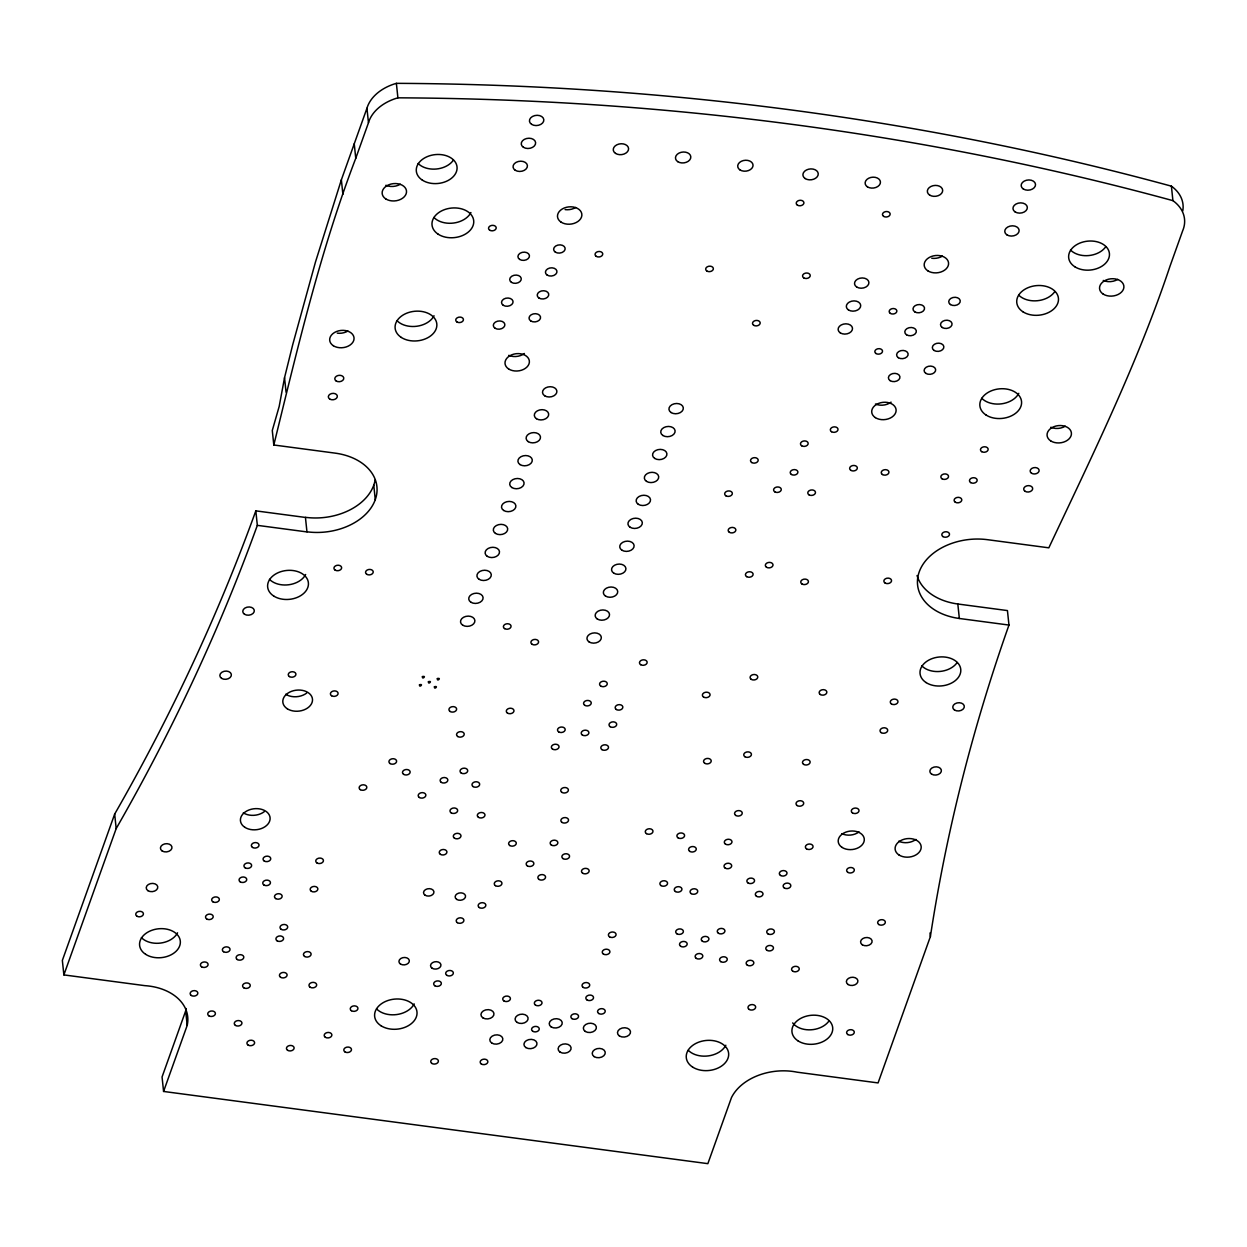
<?xml version="1.0" encoding="UTF-8"?>
<svg xmlns="http://www.w3.org/2000/svg" width="1247" height="1247" viewBox="0 0 1247 1247"><rect width="100%" height="100%" fill="white"/><g stroke="black" fill="none" stroke-linecap="round" stroke-linejoin="round"><path stroke-width="1.5" d="M1182.78 210.852A44.222 31.331 -6 0 0 1171.401 186.162A2311.735 1637.482 -6 0 0 396.375 83.346A44.222 31.331 -6 0 0 366.945 108.271L341.366 179.833L315.46 262.073L292.733 344.624L284.534 377.716L279.188 406.413L272.282 430.511L273.81 444.992L335.131 453.129A56.146 39.779 -6 0 1 375.285 499.626A56.146 39.779 -6 0 1 307.089 531.814M186.099 1008.511A51.454 36.459 -6 0 1 185.678 1010.912L162.063 1076.972L163.575 1091.452L707.86 1163.654L731.475 1097.594A51.454 36.459 -6 0 1 797.16 1072.186L878.075 1082.926L930.387 936.575C946.567 830.549 973.221 726.175 1008.963 625.059L959.348 618.481A56.24 39.842 -6 0 1 919.242 571.827A56.146 39.779 -6 0 1 987.499 539.686L1048.821 547.823C1092.356 455.482 1137.513 363.469 1169.967 266.328L1182.67 230.773A44.222 31.331 -6 0 0 1172.913 200.642A2311.735 1637.482 -6 0 0 397.902 97.827A44.222 31.331 -6 0 0 368.473 122.752L355.754 158.307C320.105 251.395 297.503 348.552 273.81 444.992M255.822 510.865L257.334 525.346L306.965 531.923L305.437 517.443L255.822 510.865C217.866 615.847 170.2 717.259 114.662 814.088L62.35 960.424L63.878 974.905L144.792 985.644A51.454 36.459 -6 0 1 187.19 1025.393L163.575 1091.452M63.878 974.905L116.189 828.554C171.712 731.74 219.394 630.327 257.334 525.346M917.044 575.522A56.24 39.842 -6 0 0 957.821 604L1007.436 610.578L1008.963 625.059M1171.401 186.162L1172.913 200.642M957.821 604L959.348 618.481M930.013 932.959L930.387 936.575M396.375 83.346L397.902 97.827M366.945 108.271L368.473 122.752M354.242 143.826L355.754 158.307M373.757 485.177L375.269 499.657M341.366 179.833L342.894 194.314M284.534 377.716L286.062 392.197M185.678 1010.912L187.19 1025.393M114.662 814.088L116.189 828.554M375.129 479.986A56.146 39.779 -6 0 1 305.562 517.334M915.922 839.418A13.094 9.275 -6 0 1 898.728 841.195M859.027 831.874A13.094 9.275 -6 0 1 841.834 833.651M434.034 315.756A20.965 14.855 -6 0 1 416.841 326.246A20.965 14.855 -6 0 1 397.029 320.713M470.93 212.536A20.965 14.855 -6 0 1 453.737 223.026A20.965 14.855 -6 0 1 433.925 217.492M1054.791 291.595A20.965 14.855 -6 0 1 1018.659 295.071M1018.783 393.335A20.965 14.855 -6 0 1 1001.575 403.825A20.965 14.855 -6 0 1 981.763 398.292M414.175 1003.897A21.277 15.073 -6 0 1 396.717 1014.559A21.277 15.073 -6 0 1 376.594 1008.932M725.832 1045.235A21.277 15.073 -6 0 1 708.358 1055.897A21.277 15.073 -6 0 1 688.235 1050.286M177.557 932.803A20.466 14.496 -6 0 1 160.769 943.044A20.466 14.496 -6 0 1 141.41 937.65M829.084 1020.81A20.466 14.496 -6 0 1 810.971 1029.804A20.466 14.496 -6 0 1 792.687 1022.914M305.64 574.508A20.466 14.496 -6 0 1 288.836 584.749A20.466 14.496 -6 0 1 269.477 579.341M957.15 662.516A20.466 14.496 -6 0 1 921.86 665.898M453.425 160.084A20.466 14.496 -6 0 1 418.135 163.482M1105.808 246.641A20.466 14.496 -6 0 1 1070.518 250.024M347.866 331.032A12.252 8.682 -6 0 1 337.267 333.152M400.334 184.229A12.252 8.682 -6 0 1 385.869 185.289M524.379 353.493A12.252 8.682 -6 0 1 508.729 355.348M575.678 207.485A12.252 8.682 -6 0 1 565.078 209.605M1117.733 279.406A12.252 8.682 -6 0 1 1103.252 280.466M1065.25 426.209A12.252 8.682 -6 0 1 1050.785 427.269M942.389 256.134A12.252 8.682 -6 0 1 931.79 258.269M891.091 402.142A12.252 8.682 -6 0 1 875.441 404.012M306.731 693.036A14.902 10.553 -6 0 1 285.703 694.252M264.333 811.626A14.902 10.553 -6 0 1 243.321 812.841M422.437 676.575C421.72 680.348 427.175 675.328 422.437 676.575M419.522 684.712C418.821 688.469 424.261 683.465 419.522 684.712M428.454 681.626C427.737 685.398 433.192 680.394 428.454 681.626M437.37 678.555C436.653 682.327 442.108 677.308 437.37 678.555M434.455 686.692C433.753 690.448 439.193 685.445 434.455 686.692M244.474 614.225A5.799 4.115 -6 0 0 254.139 611.825A5.799 4.115 -6 0 0 246.984 607.195A5.799 4.115 -6 0 0 244.474 614.225M221.561 678.352A5.799 4.115 -6 0 0 231.209 675.936A5.799 4.115 -6 0 0 224.07 671.307A5.799 4.115 -6 0 0 221.561 678.352M862.285 944.774A5.799 4.115 -6 0 0 871.949 942.373A5.799 4.115 -6 0 0 864.794 937.744A5.799 4.115 -6 0 0 862.285 944.774M848.085 984.522A5.799 4.115 -6 0 0 857.733 982.106A5.799 4.115 -6 0 0 850.594 977.477A5.799 4.115 -6 0 0 848.085 984.522M898.978 854.959A13.094 9.275 -6 0 0 920.785 849.534A13.094 9.275 -6 0 0 904.652 839.075A13.094 9.275 -6 0 0 898.978 854.959M842.084 847.414A13.094 9.275 -6 0 0 863.89 841.99A13.094 9.275 -6 0 0 847.757 831.531A13.094 9.275 -6 0 0 842.084 847.414M401.3 337.438A20.965 14.855 -6 0 0 436.201 328.756A20.965 14.855 -6 0 0 410.403 311.999A20.965 14.855 -6 0 0 401.3 337.438M438.196 234.218A20.965 14.855 -6 0 0 473.096 225.52A20.965 14.855 -6 0 0 447.299 208.779A20.965 14.855 -6 0 0 438.196 234.218M1022.945 311.797A20.965 14.855 -6 0 0 1057.83 303.099A20.965 14.855 -6 0 0 1032.033 286.358A20.965 14.855 -6 0 0 1022.945 311.797M986.05 415.017A20.965 14.855 -6 0 0 1020.934 406.319A20.965 14.855 -6 0 0 995.137 389.578A20.965 14.855 -6 0 0 986.05 415.017M931.571 774.106A5.799 4.115 -6 0 0 941.22 771.706A5.799 4.115 -6 0 0 934.081 767.061A5.799 4.115 -6 0 0 931.571 774.106M954.485 709.995A5.799 4.115 -6 0 0 964.149 707.579A5.799 4.115 -6 0 0 956.995 702.949A5.799 4.115 -6 0 0 954.485 709.995M147.941 890.685A5.799 4.115 -6 0 0 157.605 888.269A5.799 4.115 -6 0 0 150.451 883.64A5.799 4.115 -6 0 0 147.941 890.685M162.141 850.953A5.799 4.115 -6 0 0 171.805 848.537A5.799 4.115 -6 0 0 164.666 843.907A5.799 4.115 -6 0 0 162.141 850.953M235.402 1025.393A3.866 2.743 -6 0 0 241.84 1023.787A3.866 2.743 -6 0 0 237.086 1020.701A3.866 2.743 -6 0 0 235.402 1025.393M325.327 1037.286A3.866 2.743 -6 0 0 331.764 1035.68A3.866 2.743 -6 0 0 327.01 1032.594A3.866 2.743 -6 0 0 325.327 1037.286M289.382 676.56A3.866 2.743 -6 0 0 295.82 674.954A3.866 2.743 -6 0 0 291.065 671.868A3.866 2.743 -6 0 0 289.382 676.56M600.695 686.037A3.866 2.743 -6 0 0 607.149 684.432A3.866 2.743 -6 0 0 602.379 681.345A3.866 2.743 -6 0 0 600.695 686.037M311.314 891.262A3.866 2.743 -6 0 0 317.751 889.657A3.866 2.743 -6 0 0 312.981 886.57A3.866 2.743 -6 0 0 311.314 891.262M703.526 697.026A3.866 2.743 -6 0 0 709.964 695.421A3.866 2.743 -6 0 0 705.194 692.334A3.866 2.743 -6 0 0 703.526 697.026M746.563 576.597A3.866 2.743 -6 0 0 753.001 575.007A3.866 2.743 -6 0 0 748.247 571.905A3.866 2.743 -6 0 0 746.563 576.597M801.883 583.939A3.866 2.743 -6 0 0 808.321 582.333A3.866 2.743 -6 0 0 803.551 579.247A3.866 2.743 -6 0 0 801.883 583.939M751.645 462.497A3.866 2.743 -6 0 0 758.082 460.891A3.866 2.743 -6 0 0 753.313 457.805A3.866 2.743 -6 0 0 751.645 462.497M479.3 907.551A3.866 2.743 -6 0 0 485.738 905.946A3.866 2.743 -6 0 0 480.968 902.844A3.866 2.743 -6 0 0 479.3 907.551M766.921 950.292A3.866 2.743 -6 0 0 773.358 948.686A3.866 2.743 -6 0 0 768.604 945.6A3.866 2.743 -6 0 0 766.921 950.292M702.388 941.251A3.866 2.743 -6 0 0 708.826 939.646A3.866 2.743 -6 0 0 704.056 936.559A3.866 2.743 -6 0 0 702.388 941.251M797.16 805.562A3.866 2.743 -6 0 0 803.598 803.956A3.866 2.743 -6 0 0 798.828 800.87A3.866 2.743 -6 0 0 797.16 805.562M806.513 848.848A3.866 2.743 -6 0 0 812.95 847.243A3.866 2.743 -6 0 0 808.196 844.157A3.866 2.743 -6 0 0 806.513 848.848M847.773 872.339A3.866 2.743 -6 0 0 854.211 870.733A3.866 2.743 -6 0 0 849.456 867.647A3.866 2.743 -6 0 0 847.773 872.339M847.742 1034.511A3.866 2.743 -6 0 0 854.179 1032.906A3.866 2.743 -6 0 0 849.425 1029.819A3.866 2.743 -6 0 0 847.742 1034.511M875.971 353.509A3.866 2.743 -6 0 0 882.408 351.903A3.866 2.743 -6 0 0 877.639 348.817A3.866 2.743 -6 0 0 875.971 353.509M890.311 313.371A3.866 2.743 -6 0 0 896.749 311.766A3.866 2.743 -6 0 0 891.995 308.679A3.866 2.743 -6 0 0 890.311 313.371M883.609 216.37A3.866 2.743 -6 0 0 890.046 214.765A3.866 2.743 -6 0 0 885.276 211.678A3.866 2.743 -6 0 0 883.609 216.37M797.363 205.116A3.866 2.743 -6 0 0 803.801 203.526A3.866 2.743 -6 0 0 799.046 200.424A3.866 2.743 -6 0 0 797.363 205.116M596.191 256.321A3.866 2.743 -6 0 0 602.628 254.731A3.866 2.743 -6 0 0 597.874 251.629A3.866 2.743 -6 0 0 596.191 256.321M706.815 271.004A3.866 2.743 -6 0 0 713.253 269.399A3.866 2.743 -6 0 0 708.499 266.312A3.866 2.743 -6 0 0 706.815 271.004M803.692 277.847A3.866 2.743 -6 0 0 810.129 276.242A3.866 2.743 -6 0 0 805.375 273.155A3.866 2.743 -6 0 0 803.692 277.847M456.87 321.929A3.866 2.743 -6 0 0 463.307 320.339A3.866 2.743 -6 0 0 458.553 317.237A3.866 2.743 -6 0 0 456.87 321.929M489.666 230.181A3.866 2.743 -6 0 0 496.103 228.575A3.866 2.743 -6 0 0 491.349 225.489A3.866 2.743 -6 0 0 489.666 230.181M366.68 574.259A3.866 2.743 -6 0 0 373.118 572.654A3.866 2.743 -6 0 0 368.364 569.567A3.866 2.743 -6 0 0 366.68 574.259M335.069 570.066A3.866 2.743 -6 0 0 341.522 568.461A3.866 2.743 -6 0 0 336.752 565.374A3.866 2.743 -6 0 0 335.069 570.066M275.603 898.541A3.866 2.743 -6 0 0 282.04 896.936A3.866 2.743 -6 0 0 277.286 893.85A3.866 2.743 -6 0 0 275.603 898.541M245.082 867.772A3.866 2.743 -6 0 0 251.52 866.166A3.866 2.743 -6 0 0 246.766 863.08A3.866 2.743 -6 0 0 245.082 867.772M603.377 954.033A3.866 2.743 -6 0 0 609.814 952.427A3.866 2.743 -6 0 0 605.06 949.341A3.866 2.743 -6 0 0 603.377 954.033M277.052 940.784A3.866 2.743 -6 0 0 283.49 939.178A3.866 2.743 -6 0 0 278.736 936.092A3.866 2.743 -6 0 0 277.052 940.784M756.461 896.266A3.866 2.743 -6 0 0 762.899 894.66A3.866 2.743 -6 0 0 758.129 891.574A3.866 2.743 -6 0 0 756.461 896.266M676.84 933.754A3.866 2.743 -6 0 0 683.278 932.148A3.866 2.743 -6 0 0 678.524 929.062A3.866 2.743 -6 0 0 676.84 933.754M572.014 1018.643A3.866 2.743 -6 0 0 578.452 1017.038A3.866 2.743 -6 0 0 573.682 1013.951A3.866 2.743 -6 0 0 572.014 1018.643M208.857 1015.822A3.866 2.743 -6 0 0 215.295 1014.216A3.866 2.743 -6 0 0 210.525 1011.13A3.866 2.743 -6 0 0 208.857 1015.822M729.308 532.266A3.866 2.743 -6 0 0 735.746 530.661A3.866 2.743 -6 0 0 730.991 527.575A3.866 2.743 -6 0 0 729.308 532.266M691.197 893.616A3.866 2.743 -6 0 0 697.634 892.01A3.866 2.743 -6 0 0 692.864 888.924A3.866 2.743 -6 0 0 691.197 893.616M801.618 445.756A3.866 2.743 -6 0 0 808.056 444.15A3.866 2.743 -6 0 0 803.286 441.064A3.866 2.743 -6 0 0 801.618 445.756M725.801 495.76A3.866 2.743 -6 0 0 732.238 494.155A3.866 2.743 -6 0 0 727.484 491.069A3.866 2.743 -6 0 0 725.801 495.76M583.175 987.39A3.866 2.743 -6 0 0 589.613 985.8A3.866 2.743 -6 0 0 584.859 982.698A3.866 2.743 -6 0 0 583.175 987.39M243.711 987.764A3.866 2.743 -6 0 0 250.148 986.159A3.866 2.743 -6 0 0 245.394 983.072A3.866 2.743 -6 0 0 243.711 987.764M718.397 933.255A3.866 2.743 -6 0 0 724.834 931.649A3.866 2.743 -6 0 0 720.08 928.563A3.866 2.743 -6 0 0 718.397 933.255M767.871 933.816A3.866 2.743 -6 0 0 774.309 932.21A3.866 2.743 -6 0 0 769.539 929.124A3.866 2.743 -6 0 0 767.871 933.816M431.852 1063.426A3.866 2.743 -6 0 0 438.289 1061.821A3.866 2.743 -6 0 0 433.535 1058.734A3.866 2.743 -6 0 0 431.852 1063.426M351.389 1010.709A3.866 2.743 -6 0 0 357.827 1009.104A3.866 2.743 -6 0 0 353.057 1006.017A3.866 2.743 -6 0 0 351.389 1010.709M310.113 987.203A3.866 2.743 -6 0 0 316.551 985.613A3.866 2.743 -6 0 0 311.797 982.511A3.866 2.743 -6 0 0 310.113 987.203M223.494 951.695A3.866 2.743 -6 0 0 229.931 950.089A3.866 2.743 -6 0 0 225.177 947.003A3.866 2.743 -6 0 0 223.494 951.695M304.564 956.433A3.866 2.743 -6 0 0 311.002 954.843A3.866 2.743 -6 0 0 306.248 951.742A3.866 2.743 -6 0 0 304.564 956.433M535.477 1005.098A3.866 2.743 -6 0 0 541.915 1003.492A3.866 2.743 -6 0 0 537.145 1000.406A3.866 2.743 -6 0 0 535.477 1005.098M434.798 985.738A3.866 2.743 -6 0 0 441.235 984.132A3.866 2.743 -6 0 0 436.481 981.046A3.866 2.743 -6 0 0 434.798 985.738M237.257 959.52A3.866 2.743 -6 0 0 243.695 957.914A3.866 2.743 -6 0 0 238.925 954.828A3.866 2.743 -6 0 0 237.257 959.52M680.644 946.27A3.866 2.743 -6 0 0 687.081 944.665A3.866 2.743 -6 0 0 682.327 941.579A3.866 2.743 -6 0 0 680.644 946.27M481.311 1063.987A3.866 2.743 -6 0 0 487.748 1062.382A3.866 2.743 -6 0 0 482.994 1059.295A3.866 2.743 -6 0 0 481.311 1063.987M503.866 1000.905A3.866 2.743 -6 0 0 510.304 999.299A3.866 2.743 -6 0 0 505.534 996.213A3.866 2.743 -6 0 0 503.866 1000.905M753.64 325.264A3.866 2.743 -6 0 0 760.078 323.659A3.866 2.743 -6 0 0 755.323 320.573A3.866 2.743 -6 0 0 753.64 325.264M504.521 628.582A3.866 2.743 -6 0 0 510.958 626.976A3.866 2.743 -6 0 0 506.204 623.89A3.866 2.743 -6 0 0 504.521 628.582M831.468 431.696A3.866 2.743 -6 0 0 837.906 430.09A3.866 2.743 -6 0 0 833.152 427.004A3.866 2.743 -6 0 0 831.468 431.696M287.574 1050.286A3.866 2.743 -6 0 0 294.011 1048.68A3.866 2.743 -6 0 0 289.257 1045.594A3.866 2.743 -6 0 0 287.574 1050.286M248.059 1045.048A3.866 2.743 -6 0 0 254.497 1043.443A3.866 2.743 -6 0 0 249.743 1040.357A3.866 2.743 -6 0 0 248.059 1045.048M440.378 854.335A3.866 2.743 -6 0 0 446.816 852.73A3.866 2.743 -6 0 0 442.062 849.643A3.866 2.743 -6 0 0 440.378 854.335M527.31 865.854A3.866 2.743 -6 0 0 533.747 864.265A3.866 2.743 -6 0 0 528.977 861.163A3.866 2.743 -6 0 0 527.31 865.854M696.262 958.366A3.866 2.743 -6 0 0 702.7 956.761A3.866 2.743 -6 0 0 697.946 953.674A3.866 2.743 -6 0 0 696.262 958.366M720.719 961.608A3.866 2.743 -6 0 0 727.157 960.003A3.866 2.743 -6 0 0 722.387 956.917A3.866 2.743 -6 0 0 720.719 961.608M747.28 965.131A3.866 2.743 -6 0 0 753.718 963.541A3.866 2.743 -6 0 0 748.964 960.439A3.866 2.743 -6 0 0 747.28 965.131M451.118 812.81A3.866 2.743 -6 0 0 457.555 811.205A3.866 2.743 -6 0 0 452.801 808.118A3.866 2.743 -6 0 0 451.118 812.81M478.443 817.331A3.866 2.743 -6 0 0 484.88 815.725A3.866 2.743 -6 0 0 480.111 812.639A3.866 2.743 -6 0 0 478.443 817.331M582.614 873.196A3.866 2.743 -6 0 0 589.052 871.591A3.866 2.743 -6 0 0 584.297 868.504A3.866 2.743 -6 0 0 582.614 873.196M532.033 644.247A3.866 2.743 -6 0 0 538.47 642.641A3.866 2.743 -6 0 0 533.7 639.555A3.866 2.743 -6 0 0 532.033 644.247M792.702 971.164A3.866 2.743 -6 0 0 799.14 969.558A3.866 2.743 -6 0 0 794.386 966.472A3.866 2.743 -6 0 0 792.702 971.164M784.269 887.942A3.866 2.743 -6 0 0 790.707 886.336A3.866 2.743 -6 0 0 785.937 883.25A3.866 2.743 -6 0 0 784.269 887.942M747.997 882.938A3.866 2.743 -6 0 0 754.435 881.333A3.866 2.743 -6 0 0 749.665 878.247A3.866 2.743 -6 0 0 747.997 882.938M725.146 868.083A3.866 2.743 -6 0 0 731.584 866.478A3.866 2.743 -6 0 0 726.83 863.392A3.866 2.743 -6 0 0 725.146 868.083M774.73 491.801A3.866 2.743 -6 0 0 781.168 490.196A3.866 2.743 -6 0 0 776.398 487.109A3.866 2.743 -6 0 0 774.73 491.801M808.913 494.778A3.866 2.743 -6 0 0 815.367 493.173A3.866 2.743 -6 0 0 810.597 490.087A3.866 2.743 -6 0 0 808.913 494.778M981.607 451.617A3.866 2.743 -6 0 0 988.045 450.011A3.866 2.743 -6 0 0 983.275 446.925A3.866 2.743 -6 0 0 981.607 451.617M970.602 482.558A3.866 2.743 -6 0 0 977.056 480.952A3.866 2.743 -6 0 0 972.286 477.866A3.866 2.743 -6 0 0 970.602 482.558M941.984 478.754A3.866 2.743 -6 0 0 948.421 477.149A3.866 2.743 -6 0 0 943.667 474.063A3.866 2.743 -6 0 0 941.984 478.754M461.172 773A3.866 2.743 -6 0 0 467.609 771.394A3.866 2.743 -6 0 0 462.855 768.308A3.866 2.743 -6 0 0 461.172 773M390.062 763.554A3.866 2.743 -6 0 0 396.499 761.964A3.866 2.743 -6 0 0 391.745 758.862A3.866 2.743 -6 0 0 390.062 763.554M264.193 860.991A3.866 2.743 -6 0 0 270.63 859.386A3.866 2.743 -6 0 0 265.876 856.299A3.866 2.743 -6 0 0 264.193 860.991M280.559 977.274A3.866 2.743 -6 0 0 286.997 975.684A3.866 2.743 -6 0 0 282.243 972.582A3.866 2.743 -6 0 0 280.559 977.274M201.546 966.799A3.866 2.743 -6 0 0 207.984 965.194A3.866 2.743 -6 0 0 203.214 962.107A3.866 2.743 -6 0 0 201.546 966.799M661.019 885.588A3.866 2.743 -6 0 0 667.457 883.983A3.866 2.743 -6 0 0 662.703 880.896A3.866 2.743 -6 0 0 661.019 885.588M678.025 837.813A3.866 2.743 -6 0 0 684.478 836.207A3.866 2.743 -6 0 0 679.709 833.121A3.866 2.743 -6 0 0 678.025 837.813M725.442 844.094A3.866 2.743 -6 0 0 731.88 842.489A3.866 2.743 -6 0 0 727.126 839.402A3.866 2.743 -6 0 0 725.442 844.094M640.599 664.651A3.866 2.743 -6 0 0 647.037 663.061A3.866 2.743 -6 0 0 642.283 659.959A3.866 2.743 -6 0 0 640.599 664.651M751.224 679.334A3.866 2.743 -6 0 0 757.662 677.729A3.866 2.743 -6 0 0 752.907 674.643A3.866 2.743 -6 0 0 751.224 679.334M403.607 774.34A3.866 2.743 -6 0 0 410.045 772.735A3.866 2.743 -6 0 0 405.291 769.648A3.866 2.743 -6 0 0 403.607 774.34M136.874 916.171A3.866 2.743 -6 0 0 143.311 914.565A3.866 2.743 -6 0 0 138.557 911.479A3.866 2.743 -6 0 0 136.874 916.171M803.598 764.364A3.866 2.743 -6 0 0 810.036 762.759A3.866 2.743 -6 0 0 805.281 759.672A3.866 2.743 -6 0 0 803.598 764.364M744.88 756.711A3.866 2.743 -6 0 0 751.317 755.121A3.866 2.743 -6 0 0 746.563 752.019A3.866 2.743 -6 0 0 744.88 756.711M316.878 862.908A3.866 2.743 -6 0 0 323.316 861.318A3.866 2.743 -6 0 0 318.562 858.217A3.866 2.743 -6 0 0 316.878 862.908M495.402 885.651A3.866 2.743 -6 0 0 501.84 884.045A3.866 2.743 -6 0 0 497.07 880.959A3.866 2.743 -6 0 0 495.402 885.651M454.438 838.171A3.866 2.743 -6 0 0 460.876 836.566A3.866 2.743 -6 0 0 456.106 833.479A3.866 2.743 -6 0 0 454.438 838.171M509.742 845.513A3.866 2.743 -6 0 0 516.18 843.907A3.866 2.743 -6 0 0 511.426 840.821A3.866 2.743 -6 0 0 509.742 845.513M240.188 881.832A3.866 2.743 -6 0 0 246.625 880.226A3.866 2.743 -6 0 0 241.871 877.14A3.866 2.743 -6 0 0 240.188 881.832M263.896 884.98A3.866 2.743 -6 0 0 270.334 883.375A3.866 2.743 -6 0 0 265.58 880.273A3.866 2.743 -6 0 0 263.896 884.98M820.292 694.501A3.866 2.743 -6 0 0 826.73 692.896A3.866 2.743 -6 0 0 821.976 689.809A3.866 2.743 -6 0 0 820.292 694.501M891.418 703.932A3.866 2.743 -6 0 0 897.856 702.342A3.866 2.743 -6 0 0 893.086 699.24A3.866 2.743 -6 0 0 891.418 703.932M646.429 833.62A3.866 2.743 -6 0 0 652.867 832.014A3.866 2.743 -6 0 0 648.097 828.912A3.866 2.743 -6 0 0 646.429 833.62M561.992 822.412A3.866 2.743 -6 0 0 568.429 820.807A3.866 2.743 -6 0 0 563.675 817.72A3.866 2.743 -6 0 0 561.992 822.412M749.12 1009.415A3.866 2.743 -6 0 0 755.557 1007.81A3.866 2.743 -6 0 0 750.803 1004.723A3.866 2.743 -6 0 0 749.12 1009.415M780.466 875.425A3.866 2.743 -6 0 0 786.904 873.82A3.866 2.743 -6 0 0 782.134 870.733A3.866 2.743 -6 0 0 780.466 875.425M344.936 1051.891A3.866 2.743 -6 0 0 351.373 1050.286A3.866 2.743 -6 0 0 346.619 1047.199A3.866 2.743 -6 0 0 344.936 1051.891M191.29 995.465A3.866 2.743 -6 0 0 197.727 993.875A3.866 2.743 -6 0 0 192.973 990.773A3.866 2.743 -6 0 0 191.29 995.465M609.534 936.84A3.866 2.743 -6 0 0 615.971 935.234A3.866 2.743 -6 0 0 611.201 932.148A3.866 2.743 -6 0 0 609.534 936.84M532.703 1031.253A3.866 2.743 -6 0 0 539.14 1029.663A3.866 2.743 -6 0 0 534.371 1026.562A3.866 2.743 -6 0 0 532.703 1031.253M598.685 1013.484A3.866 2.743 -6 0 0 605.122 1011.878A3.866 2.743 -6 0 0 600.368 1008.792A3.866 2.743 -6 0 0 598.685 1013.484M689.731 851.374A3.866 2.743 -6 0 0 696.169 849.768A3.866 2.743 -6 0 0 691.415 846.682A3.866 2.743 -6 0 0 689.731 851.374M360.274 789.647A3.866 2.743 -6 0 0 366.712 788.042A3.866 2.743 -6 0 0 361.957 784.955A3.866 2.743 -6 0 0 360.274 789.647M281.152 929.311A3.866 2.743 -6 0 0 287.589 927.706A3.866 2.743 -6 0 0 282.835 924.619A3.866 2.743 -6 0 0 281.152 929.311M206.659 918.945A3.866 2.743 -6 0 0 213.097 917.34A3.866 2.743 -6 0 0 208.327 914.254A3.866 2.743 -6 0 0 206.659 918.945M212.801 901.752A3.866 2.743 -6 0 0 219.238 900.147A3.866 2.743 -6 0 0 214.484 897.061A3.866 2.743 -6 0 0 212.801 901.752M252.486 847.414A3.866 2.743 -6 0 0 258.924 845.825A3.866 2.743 -6 0 0 254.17 842.723A3.866 2.743 -6 0 0 252.486 847.414M419.319 797.472A3.866 2.743 -6 0 0 425.757 795.867A3.866 2.743 -6 0 0 421.003 792.78A3.866 2.743 -6 0 0 419.319 797.472M586.978 999.923A3.866 2.743 -6 0 0 593.416 998.317A3.866 2.743 -6 0 0 588.662 995.215A3.866 2.743 -6 0 0 586.978 999.923M446.8 975.31A3.866 2.743 -6 0 0 453.238 973.704A3.866 2.743 -6 0 0 448.484 970.618A3.866 2.743 -6 0 0 446.8 975.31M457.337 922.655A3.866 2.743 -6 0 0 463.79 921.05A3.866 2.743 -6 0 0 459.021 917.963A3.866 2.743 -6 0 0 457.337 922.655M539 879.431A3.866 2.743 -6 0 0 545.453 877.826A3.866 2.743 -6 0 0 540.684 874.739A3.866 2.743 -6 0 0 539 879.431M551.299 845.014A3.866 2.743 -6 0 0 557.752 843.408A3.866 2.743 -6 0 0 552.982 840.322A3.866 2.743 -6 0 0 551.299 845.014M878.792 924.51A3.866 2.743 -6 0 0 885.23 922.905A3.866 2.743 -6 0 0 880.46 919.818A3.866 2.743 -6 0 0 878.792 924.51M791.362 474.437A3.866 2.743 -6 0 0 797.799 472.831A3.866 2.743 -6 0 0 793.045 469.745A3.866 2.743 -6 0 0 791.362 474.437M884.996 582.957A3.866 2.743 -6 0 0 891.434 581.351A3.866 2.743 -6 0 0 886.679 578.265A3.866 2.743 -6 0 0 884.996 582.957M766.469 567.229A3.866 2.743 -6 0 0 772.906 565.624A3.866 2.743 -6 0 0 768.152 562.537A3.866 2.743 -6 0 0 766.469 567.229M704.68 763.258A3.866 2.743 -6 0 0 711.117 761.652A3.866 2.743 -6 0 0 706.363 758.566A3.866 2.743 -6 0 0 704.68 763.258M601.958 749.634A3.866 2.743 -6 0 0 608.396 748.029A3.866 2.743 -6 0 0 603.626 744.942A3.866 2.743 -6 0 0 601.958 749.634M563.005 858.591A3.866 2.743 -6 0 0 569.443 856.985A3.866 2.743 -6 0 0 564.688 853.899A3.866 2.743 -6 0 0 563.005 858.591M675.391 891.511A3.866 2.743 -6 0 0 681.828 889.906A3.866 2.743 -6 0 0 677.059 886.82A3.866 2.743 -6 0 0 675.391 891.511M552.499 749.073A3.866 2.743 -6 0 0 558.937 747.467A3.866 2.743 -6 0 0 554.167 744.381A3.866 2.743 -6 0 0 552.499 749.073M457.68 736.494A3.866 2.743 -6 0 0 464.118 734.888A3.866 2.743 -6 0 0 459.348 731.802A3.866 2.743 -6 0 0 457.68 736.494M558.64 731.864A3.866 2.743 -6 0 0 565.078 730.259A3.866 2.743 -6 0 0 560.324 727.172A3.866 2.743 -6 0 0 558.64 731.864M582.349 735.013A3.866 2.743 -6 0 0 588.787 733.407A3.866 2.743 -6 0 0 584.032 730.321A3.866 2.743 -6 0 0 582.349 735.013M882.377 474.499A3.866 2.743 -6 0 0 888.83 472.894A3.866 2.743 -6 0 0 884.061 469.807A3.866 2.743 -6 0 0 882.377 474.499M850.781 470.306A3.866 2.743 -6 0 0 857.219 468.701A3.866 2.743 -6 0 0 852.449 465.614A3.866 2.743 -6 0 0 850.781 470.306M852.465 812.904A3.866 2.743 -6 0 0 858.902 811.298A3.866 2.743 -6 0 0 854.148 808.196A3.866 2.743 -6 0 0 852.465 812.904M881.161 732.613A3.866 2.743 -6 0 0 887.599 731.007A3.866 2.743 -6 0 0 882.845 727.921A3.866 2.743 -6 0 0 881.161 732.613M942.95 536.584A3.866 2.743 -6 0 0 949.388 534.979A3.866 2.743 -6 0 0 944.634 531.892A3.866 2.743 -6 0 0 942.95 536.584M955.249 502.182A3.866 2.743 -6 0 0 961.686 500.577A3.866 2.743 -6 0 0 956.932 497.491A3.866 2.743 -6 0 0 955.249 502.182M735.699 815.429A3.866 2.743 -6 0 0 742.136 813.823A3.866 2.743 -6 0 0 737.367 810.737A3.866 2.743 -6 0 0 735.699 815.429M561.851 792.359A3.866 2.743 -6 0 0 568.289 790.754A3.866 2.743 -6 0 0 563.535 787.668A3.866 2.743 -6 0 0 561.851 792.359M450.073 711.46A3.866 2.743 -6 0 0 456.511 709.855A3.866 2.743 -6 0 0 451.741 706.768A3.866 2.743 -6 0 0 450.073 711.46M331.546 695.732A3.866 2.743 -6 0 0 337.984 694.127A3.866 2.743 -6 0 0 333.214 691.041A3.866 2.743 -6 0 0 331.546 695.732M441.282 782.368A3.866 2.743 -6 0 0 447.72 780.762A3.866 2.743 -6 0 0 442.95 777.676A3.866 2.743 -6 0 0 441.282 782.368M473.127 786.592A3.866 2.743 -6 0 0 479.565 784.987A3.866 2.743 -6 0 0 474.811 781.9A3.866 2.743 -6 0 0 473.127 786.592M507.435 713.066A3.866 2.743 -6 0 0 513.873 711.46A3.866 2.743 -6 0 0 509.103 708.374A3.866 2.743 -6 0 0 507.435 713.066M610.157 726.689A3.866 2.743 -6 0 0 616.595 725.084A3.866 2.743 -6 0 0 611.825 721.997A3.866 2.743 -6 0 0 610.157 726.689M584.703 705.288A3.866 2.743 -6 0 0 591.14 703.682A3.866 2.743 -6 0 0 586.371 700.596A3.866 2.743 -6 0 0 584.703 705.288M616.299 709.481A3.866 2.743 -6 0 0 622.736 707.875A3.866 2.743 -6 0 0 617.982 704.789A3.866 2.743 -6 0 0 616.299 709.481M336.129 380.959A4.505 3.195 -6 0 0 343.642 379.088A4.505 3.195 -6 0 0 338.093 375.487A4.505 3.195 -6 0 0 336.129 380.959M329.676 399.024A4.505 3.195 -6 0 0 337.189 397.154A4.505 3.195 -6 0 0 331.64 393.538A4.505 3.195 -6 0 0 329.676 399.024M515.198 170.231A7.201 5.097 -6 0 0 527.2 167.238A7.201 5.097 -6 0 0 518.331 161.487A7.201 5.097 -6 0 0 515.198 170.231M523.397 147.271A7.201 5.097 -6 0 0 535.399 144.293A7.201 5.097 -6 0 0 526.53 138.526A7.201 5.097 -6 0 0 523.397 147.271M531.596 124.341A7.201 5.097 -6 0 0 543.598 121.364A7.201 5.097 -6 0 0 534.729 115.597A7.201 5.097 -6 0 0 531.596 124.341M929.623 195.062A7.7 5.456 -6 0 0 942.436 191.882A7.7 5.456 -6 0 0 932.959 185.725A7.7 5.456 -6 0 0 929.623 195.062M867.398 186.816A7.7 5.456 -6 0 0 880.211 183.621A7.7 5.456 -6 0 0 870.749 177.479A7.7 5.456 -6 0 0 867.398 186.816M805.188 178.555A7.7 5.456 -6 0 0 818.001 175.375A7.7 5.456 -6 0 0 808.524 169.218A7.7 5.456 -6 0 0 805.188 178.555M739.985 169.904A7.7 5.456 -6 0 0 752.798 166.724A7.7 5.456 -6 0 0 743.321 160.567A7.7 5.456 -6 0 0 739.985 169.904M677.76 161.658A7.7 5.456 -6 0 0 690.573 158.463A7.7 5.456 -6 0 0 681.096 152.321A7.7 5.456 -6 0 0 677.76 161.658M615.535 153.397A7.7 5.456 -6 0 0 628.348 150.201A7.7 5.456 -6 0 0 618.886 144.06A7.7 5.456 -6 0 0 615.535 153.397M1006.921 234.857A7.201 5.097 -6 0 0 1018.908 231.864A7.201 5.097 -6 0 0 1010.039 226.112A7.201 5.097 -6 0 0 1006.921 234.857M1015.12 211.912A7.201 5.097 -6 0 0 1027.107 208.935A7.201 5.097 -6 0 0 1018.238 203.167A7.201 5.097 -6 0 0 1015.12 211.912M1023.319 188.983A7.201 5.097 -6 0 0 1035.306 185.99A7.201 5.097 -6 0 0 1026.437 180.238A7.201 5.097 -6 0 0 1023.319 188.983M482.885 1017.848A6.547 4.645 -6 0 0 493.781 1015.12A6.547 4.645 -6 0 0 485.722 1009.899A6.547 4.645 -6 0 0 482.885 1017.848M517.022 1022.369A6.547 4.645 -6 0 0 527.917 1019.656A6.547 4.645 -6 0 0 519.859 1014.419A6.547 4.645 -6 0 0 517.022 1022.369M551.158 1026.904A6.547 4.645 -6 0 0 562.054 1024.177A6.547 4.645 -6 0 0 553.995 1018.955A6.547 4.645 -6 0 0 551.158 1026.904M585.279 1031.425A6.547 4.645 -6 0 0 596.191 1028.713A6.547 4.645 -6 0 0 588.132 1023.475A6.547 4.645 -6 0 0 585.279 1031.425M619.416 1035.961A6.547 4.645 -6 0 0 630.327 1033.233A6.547 4.645 -6 0 0 622.253 1028.011A6.547 4.645 -6 0 0 619.416 1035.961M491.739 1043.038A6.547 4.645 -6 0 0 502.65 1040.325A6.547 4.645 -6 0 0 494.591 1035.104A6.547 4.645 -6 0 0 491.739 1043.038M525.875 1047.574A6.547 4.645 -6 0 0 536.787 1044.861A6.547 4.645 -6 0 0 528.712 1039.624A6.547 4.645 -6 0 0 525.875 1047.574M560.028 1052.094A6.547 4.645 -6 0 0 570.923 1049.382A6.547 4.645 -6 0 0 562.865 1044.16A6.547 4.645 -6 0 0 560.028 1052.094M594.164 1056.63A6.547 4.645 -6 0 0 605.06 1053.918A6.547 4.645 -6 0 0 597.001 1048.68A6.547 4.645 -6 0 0 594.164 1056.63M380.927 1025.689A21.277 15.073 -6 0 0 416.358 1016.866A21.277 15.073 -6 0 0 390.155 999.86A21.277 15.073 -6 0 0 380.927 1025.689M692.568 1067.042A21.277 15.073 -6 0 0 727.999 1058.22A21.277 15.073 -6 0 0 701.796 1041.214A21.277 15.073 -6 0 0 692.568 1067.042M432.086 968.218A5.237 3.71 -6 0 0 440.799 966.051A5.237 3.71 -6 0 0 434.361 961.873A5.237 3.71 -6 0 0 432.086 968.218M400.474 964.025A5.237 3.71 -6 0 0 409.187 961.858A5.237 3.71 -6 0 0 402.75 957.68A5.237 3.71 -6 0 0 400.474 964.025M425.071 895.206A5.237 3.71 -6 0 0 433.785 893.039A5.237 3.71 -6 0 0 427.347 888.862A5.237 3.71 -6 0 0 425.071 895.206M456.683 899.399A5.237 3.71 -6 0 0 465.396 897.232A5.237 3.71 -6 0 0 458.958 893.055A5.237 3.71 -6 0 0 456.683 899.399M856.673 286.997A7.201 5.097 -6 0 0 868.676 284.02A7.201 5.097 -6 0 0 859.791 278.252A7.201 5.097 -6 0 0 856.673 286.997M848.474 309.942A7.201 5.097 -6 0 0 860.477 306.949A7.201 5.097 -6 0 0 851.592 301.197A7.201 5.097 -6 0 0 848.474 309.942M840.275 332.871A7.201 5.097 -6 0 0 852.278 329.894A7.201 5.097 -6 0 0 843.393 324.126A7.201 5.097 -6 0 0 840.275 332.871M145.634 954.314A20.466 14.496 -6 0 0 179.708 945.834A20.466 14.496 -6 0 0 154.519 929.483A20.466 14.496 -6 0 0 145.634 954.314M798.018 1040.871A20.466 14.496 -6 0 0 832.092 1032.376A20.466 14.496 -6 0 0 806.887 1016.024A20.466 14.496 -6 0 0 798.018 1040.871M273.701 596.019A20.466 14.496 -6 0 0 307.791 587.524A20.466 14.496 -6 0 0 282.586 571.173A20.466 14.496 -6 0 0 273.701 596.019M926.085 682.561A20.466 14.496 -6 0 0 960.159 674.081A20.466 14.496 -6 0 0 934.969 657.73A20.466 14.496 -6 0 0 926.085 682.561M422.359 180.145A20.466 14.496 -6 0 0 456.433 171.665A20.466 14.496 -6 0 0 431.228 155.314A20.466 14.496 -6 0 0 422.359 180.145M1074.727 266.702A20.466 14.496 -6 0 0 1108.817 258.207A20.466 14.496 -6 0 0 1083.612 241.856A20.466 14.496 -6 0 0 1074.727 266.702M495.028 328.226A5.799 4.115 -6 0 0 504.692 325.826A5.799 4.115 -6 0 0 497.553 321.18A5.799 4.115 -6 0 0 495.028 328.226M530.739 320.947A5.799 4.115 -6 0 0 540.387 318.546A5.799 4.115 -6 0 0 533.248 313.917A5.799 4.115 -6 0 0 530.739 320.947M503.227 305.281A5.799 4.115 -6 0 0 512.891 302.881A5.799 4.115 -6 0 0 505.752 298.251A5.799 4.115 -6 0 0 503.227 305.281M538.938 298.017A5.799 4.115 -6 0 0 548.586 295.601A5.799 4.115 -6 0 0 541.447 290.972A5.799 4.115 -6 0 0 538.938 298.017M511.426 282.352A5.799 4.115 -6 0 0 521.09 279.952A5.799 4.115 -6 0 0 513.951 275.306A5.799 4.115 -6 0 0 511.426 282.352M547.137 275.073A5.799 4.115 -6 0 0 556.785 272.672A5.799 4.115 -6 0 0 549.646 268.043A5.799 4.115 -6 0 0 547.137 275.073M519.625 259.407A5.799 4.115 -6 0 0 529.289 257.007A5.799 4.115 -6 0 0 522.15 252.377A5.799 4.115 -6 0 0 519.625 259.407M555.336 252.128A5.799 4.115 -6 0 0 564.985 249.727A5.799 4.115 -6 0 0 557.845 245.098A5.799 4.115 -6 0 0 555.336 252.128M333.292 345.7A12.252 8.682 -6 0 0 353.68 340.618A12.252 8.682 -6 0 0 338.607 330.845A12.252 8.682 -6 0 0 333.292 345.7M385.759 198.897A12.252 8.682 -6 0 0 406.148 193.815A12.252 8.682 -6 0 0 391.075 184.042A12.252 8.682 -6 0 0 385.759 198.897M508.62 368.956A12.252 8.682 -6 0 0 529.009 363.89A12.252 8.682 -6 0 0 513.935 354.101A12.252 8.682 -6 0 0 508.62 368.956M561.103 222.153A12.252 8.682 -6 0 0 581.492 217.087A12.252 8.682 -6 0 0 566.403 207.298A12.252 8.682 -6 0 0 561.103 222.153M950.432 304.549A5.799 4.115 -6 0 0 960.081 302.148A5.799 4.115 -6 0 0 952.942 297.519A5.799 4.115 -6 0 0 950.432 304.549M914.721 311.828A5.799 4.115 -6 0 0 924.37 309.427A5.799 4.115 -6 0 0 917.231 304.782A5.799 4.115 -6 0 0 914.721 311.828M942.233 327.493A5.799 4.115 -6 0 0 951.882 325.093A5.799 4.115 -6 0 0 944.743 320.448A5.799 4.115 -6 0 0 942.233 327.493M906.522 334.773A5.799 4.115 -6 0 0 916.171 332.357A5.799 4.115 -6 0 0 909.032 327.727A5.799 4.115 -6 0 0 906.522 334.773M934.034 350.423A5.799 4.115 -6 0 0 943.683 348.022A5.799 4.115 -6 0 0 936.544 343.393A5.799 4.115 -6 0 0 934.034 350.423M898.323 357.702A5.799 4.115 -6 0 0 907.972 355.301A5.799 4.115 -6 0 0 900.833 350.672A5.799 4.115 -6 0 0 898.323 357.702M925.835 373.367A5.799 4.115 -6 0 0 935.484 370.967A5.799 4.115 -6 0 0 928.345 366.322A5.799 4.115 -6 0 0 925.835 373.367M890.124 380.647A5.799 4.115 -6 0 0 899.773 378.246A5.799 4.115 -6 0 0 892.634 373.601A5.799 4.115 -6 0 0 890.124 380.647M1103.159 294.074A12.252 8.682 -6 0 0 1123.531 288.992A12.252 8.682 -6 0 0 1108.458 279.219A12.252 8.682 -6 0 0 1103.159 294.074M1050.675 440.877A12.252 8.682 -6 0 0 1071.064 435.795A12.252 8.682 -6 0 0 1055.991 426.022A12.252 8.682 -6 0 0 1050.675 440.877M927.815 270.817A12.252 8.682 -6 0 0 948.203 265.736A12.252 8.682 -6 0 0 933.13 255.947A12.252 8.682 -6 0 0 927.815 270.817M875.347 417.62A12.252 8.682 -6 0 0 895.736 412.539A12.252 8.682 -6 0 0 880.647 402.75A12.252 8.682 -6 0 0 875.347 417.62M1025.034 491.271A4.505 3.195 -6 0 0 1032.547 489.401A4.505 3.195 -6 0 0 1026.998 485.8A4.505 3.195 -6 0 0 1025.034 491.271M1031.487 473.205A4.505 3.195 -6 0 0 1039 471.335A4.505 3.195 -6 0 0 1033.451 467.734A4.505 3.195 -6 0 0 1031.487 473.205M287.231 708.732A14.902 10.553 -6 0 0 312.046 702.544A14.902 10.553 -6 0 0 293.7 690.651A14.902 10.553 -6 0 0 287.231 708.732M244.848 827.322A14.902 10.553 -6 0 0 269.648 821.134A14.902 10.553 -6 0 0 251.302 809.241A14.902 10.553 -6 0 0 244.848 827.322M589.098 641.924A7.201 5.097 -6 0 0 601.101 638.932A7.201 5.097 -6 0 0 592.231 633.18A7.201 5.097 -6 0 0 589.098 641.924M597.297 618.995A7.201 5.097 -6 0 0 609.3 616.002A7.201 5.097 -6 0 0 600.431 610.251A7.201 5.097 -6 0 0 597.297 618.995M605.496 596.05A7.201 5.097 -6 0 0 617.499 593.058A7.201 5.097 -6 0 0 608.63 587.306A7.201 5.097 -6 0 0 605.496 596.05M613.695 573.106A7.201 5.097 -6 0 0 625.698 570.128A7.201 5.097 -6 0 0 616.829 564.361A7.201 5.097 -6 0 0 613.695 573.106M621.894 550.176A7.201 5.097 -6 0 0 633.897 547.184A7.201 5.097 -6 0 0 625.028 541.432A7.201 5.097 -6 0 0 621.894 550.176M630.094 527.232A7.201 5.097 -6 0 0 642.096 524.254A7.201 5.097 -6 0 0 633.227 518.487A7.201 5.097 -6 0 0 630.094 527.232M638.293 504.302A7.201 5.097 -6 0 0 650.295 501.31A7.201 5.097 -6 0 0 641.426 495.558A7.201 5.097 -6 0 0 638.293 504.302M646.492 481.358A7.201 5.097 -6 0 0 658.494 478.365A7.201 5.097 -6 0 0 649.625 472.613A7.201 5.097 -6 0 0 646.492 481.358M654.691 458.413A7.201 5.097 -6 0 0 666.693 455.436A7.201 5.097 -6 0 0 657.824 449.684A7.201 5.097 -6 0 0 654.691 458.413M662.89 435.484A7.201 5.097 -6 0 0 674.892 432.491A7.201 5.097 -6 0 0 666.023 426.739A7.201 5.097 -6 0 0 662.89 435.484M671.089 412.539A7.201 5.097 -6 0 0 683.091 409.562A7.201 5.097 -6 0 0 674.222 403.794A7.201 5.097 -6 0 0 671.089 412.539M462.668 625.152A7.201 5.097 -6 0 0 474.671 622.159A7.201 5.097 -6 0 0 465.801 616.408A7.201 5.097 -6 0 0 462.668 625.152M470.867 602.207A7.201 5.097 -6 0 0 482.87 599.23A7.201 5.097 -6 0 0 474 593.478A7.201 5.097 -6 0 0 470.867 602.207M479.066 579.278A7.201 5.097 -6 0 0 491.069 576.285A7.201 5.097 -6 0 0 482.199 570.534A7.201 5.097 -6 0 0 479.066 579.278M487.265 556.333A7.201 5.097 -6 0 0 499.268 553.356A7.201 5.097 -6 0 0 490.398 547.589A7.201 5.097 -6 0 0 487.265 556.333M495.464 533.404A7.201 5.097 -6 0 0 507.467 530.411A7.201 5.097 -6 0 0 498.597 524.66A7.201 5.097 -6 0 0 495.464 533.404M503.663 510.459A7.201 5.097 -6 0 0 515.666 507.467A7.201 5.097 -6 0 0 506.796 501.715A7.201 5.097 -6 0 0 503.663 510.459M511.862 487.53A7.201 5.097 -6 0 0 523.865 484.537A7.201 5.097 -6 0 0 514.995 478.786A7.201 5.097 -6 0 0 511.862 487.53M520.061 464.585A7.201 5.097 -6 0 0 532.064 461.593A7.201 5.097 -6 0 0 523.194 455.841A7.201 5.097 -6 0 0 520.061 464.585M528.26 441.641A7.201 5.097 -6 0 0 540.263 438.663A7.201 5.097 -6 0 0 531.393 432.896A7.201 5.097 -6 0 0 528.26 441.641M536.459 418.711A7.201 5.097 -6 0 0 548.462 415.719A7.201 5.097 -6 0 0 539.592 409.967A7.201 5.097 -6 0 0 536.459 418.711M544.658 395.767A7.201 5.097 -6 0 0 556.661 392.789A7.201 5.097 -6 0 0 547.792 387.022A7.201 5.097 -6 0 0 544.658 395.767"/></g></svg>
